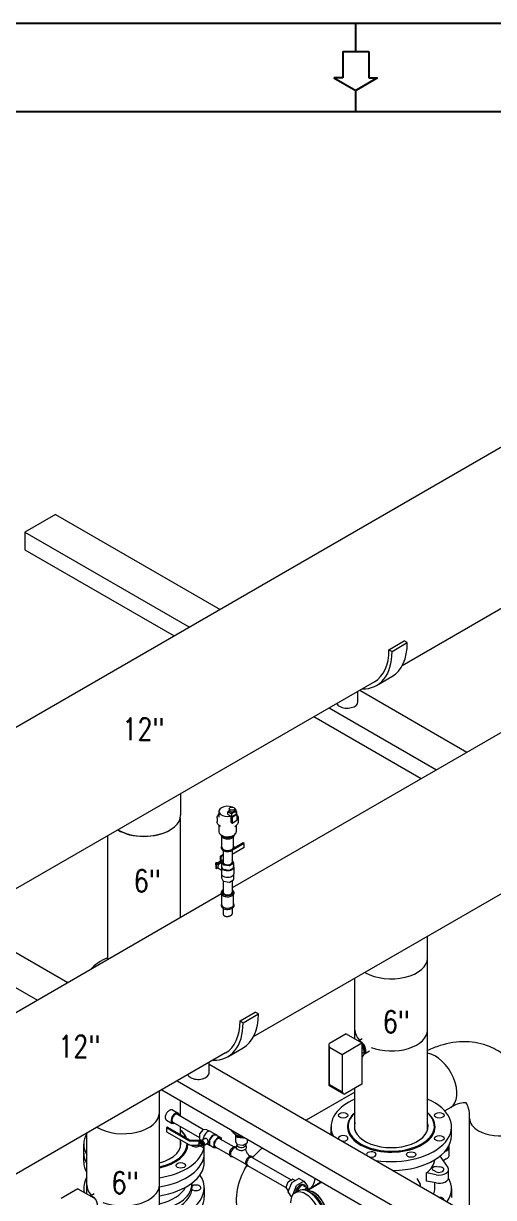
# Model space of a CAD drawing. Header units: millimetres. Extents: x -312439 to 477422, y -331570 to 212570.
# Drawn here: x 357064 to 359732, y 107253 to 113913 of the extents above; entities that cross this region are included whole.
import ezdxf

# ---------------------------------------------------------------- set-up
doc = ezdxf.new("R2010")
doc.units = ezdxf.units.MM
doc.layers.add('ARCONDTEXTO', color=4, linetype='Continuous')
doc.layers.add('FORMATO A1', color=1, linetype='Continuous')
doc.styles.add('ROMANS', font='romans.shx', dxfattribs={"height": 187.5})

# ---------------------------------------------------------------- blocks, each defined once
blk = doc.blocks.new('A$C2D342850')
at = {"layer": 'FORMATO A1', "color": 1, "linetype": 'Continuous'}
for p, q in [((84100, 0), (0, 0)), ((42116, -316.2), (42116, 0)), ((41967.7, -316.2), (42264.2, -316.2)), ((41967.9, -316.2), (41967.9, -616.2)), ((42264.2, -316.2), (42264.2, -616.2)), ((41867.9, -616.2), (42116.1, -759.4)), ((41967.9, -616.2), (41867.9, -616.2)), ((42364.2, -616.2), (42116.1, -759.4)), ((42264.2, -616.2), (42364.2, -616.2)), ((42116, -1000), (42116, -759.5))]:
    blk.add_line(p, q, dxfattribs=at)
at = {"layer": 'FORMATO A1', "color": 2, "linetype": 'Continuous'}
blk.add_line((2500, -1000), (83100, -1000), dxfattribs=at)

msp = doc.modelspace()

# ---------------------------------------------------------------- linework, layer by layer
at = {"color": 5, "linetype": 'Continuous', "lineweight": 0, "extrusion": (-1.11022e-16, 0.816497, 0.57735)}
for p, q in [((360650.292, 112015.015), (354182.485, 108280.825)), ((360080.184, 110770.018), (359213.502, 110269.639)), ((359056.139, 110178.786), (356966.999, 108972.62)), ((360301.339, 110195.247), (358248.773, 109010.197)), ((357955.827, 109543.52), (357955.827, 109421.165)), ((357954.355, 108840.215), (357954.355, 109406.967)), ((360457.614, 109369.627), (358368.473, 108163.461)), ((357542.106, 108602.203), (357542.106, 109304.658)), ((358189.25, 109241.004), (358189.25, 109299.46)), ((358256.121, 109241.004), (358256.121, 109299.46)), ((358196.599, 109221.531), (358196.599, 109155.297)), ((358248.773, 109221.531), (358248.773, 109155.297)), ((358196.599, 109049.206), (358196.599, 108984.946)), ((358248.773, 109051.359), (358248.773, 108984.946)), ((358187.293, 108974.702), (354224.287, 106686.659)), ((358189.25, 108984.734), (358189.25, 108984.946)), ((358189.25, 108913.157), (358189.25, 108971.614)), ((358256.121, 108984.734), (358256.121, 108984.946)), ((358256.121, 108913.157), (358256.121, 108971.614)), ((358196.599, 108893.684), (358196.599, 108862.318)), ((358248.773, 108893.684), (358248.773, 108862.318)), ((359357.316, 107635.464), (359357.316, 108734.37)), ((358945.067, 108152.447), (358945.067, 108496.358)), ((358964.34, 108141.32), (358986.832, 108154.306)), ((358211.11, 108072.608), (356111.934, 106860.648)), ((358997.164, 108077.011), (358985.186, 108070.096)), ((358997.735, 108075.087), (358997.614, 108072.709)), ((358999.208, 108068.396), (359027.172, 108084.541)), ((357835.408, 106756.79), (357835.408, 107855.696)), ((358945.067, 107849.637), (358669.309, 107690.428)), ((358945.067, 107635.464), (358945.067, 107872.122)), ((357954.355, 107715.443), (357954.355, 107803.207)), ((357909.758, 107749.727), (357942.073, 107731.07)), ((357938.377, 107724.668), (358086.598, 107639.092)), ((359488.497, 107763.73), (359454.75, 107744.246)), ((359596.02, 107155.391), (359596.02, 107701.651)), ((357876.278, 107691.738), (357908.593, 107673.081)), ((357912.29, 107679.484), (358062.376, 107592.832)), ((357423.159, 107273.773), (357423.159, 107617.684)), ((357954.355, 107537.064), (357954.355, 107580.52)), ((358178.476, 107586.046), (358259.737, 107539.13)), ((358152.389, 107540.862), (358233.65, 107493.946)), ((358335.987, 107434.862), (358555.999, 107307.838)), ((358362.074, 107480.046), (358583.951, 107351.946)), ((357442.432, 107262.646), (357464.924, 107275.632))]:
    msp.add_line(p, q, dxfattribs=at)
at = {"color": 7, "linetype": 'Continuous', "lineweight": 0, "extrusion": (-1.11022e-16, 0.816497, 0.57735)}
for p, q in [((357245.245, 111127.842), (357072.04, 111027.842)), ((357245.245, 111127.842), (358179.454, 110588.476)), ((357072.04, 111027.842), (357072.04, 110927.842)), ((357072.04, 111027.842), (358006.249, 110488.476)), ((357072.04, 110927.842), (357919.646, 110438.476)), ((359138.272, 110360.328), (359224.875, 110410.328)), ((359155.593, 110350.328), (359242.195, 110400.328)), ((359242.195, 110400.328), (359224.875, 110410.328)), ((359138.272, 110360.328), (359155.593, 110350.328)), ((359068.387, 110157.573), (359154.989, 110207.573)), ((358962.392, 110064.228), (358962.392, 110124.661)), ((358972.599, 110130.554), (359580.943, 109779.326)), ((358799.394, 110030.554), (359407.738, 109679.326)), ((358712.791, 109980.554), (359321.135, 109629.326)), ((356715.889, 108818.236), (357316.087, 108471.711)), ((356534.538, 108722.939), (357142.882, 108371.711)), ((358293.243, 108254.15), (358379.846, 108304.15)), ((358397.166, 108294.15), (358379.846, 108304.15)), ((358293.243, 108254.15), (358310.564, 108244.15)), ((358310.564, 108244.15), (358397.166, 108294.15)), ((358223.358, 108051.395), (358309.96, 108101.395)), ((358117.363, 107958.05), (358117.363, 108018.483)), ((358117.363, 108009.095), (359874.235, 106994.764)), ((357936.027, 107913.789), (359701.03, 106894.764)), ((357849.425, 107863.789), (359614.428, 106844.764))]:
    msp.add_line(p, q, dxfattribs=at)
at = {"color": 2, "linetype": 'Continuous', "lineweight": 0, "extrusion": (-1.11022e-16, 0.816497, 0.57735)}
for p, q in [((358173.016, 109443.317), (358173.016, 109411.04)), ((358232.885, 109446.29), (358223.102, 109440.641)), ((358223.102, 109426.96), (358223.102, 109440.641)), ((358223.102, 109440.641), (358243.941, 109428.61)), ((358232.219, 109458.902), (358232.219, 109448.839)), ((358270.975, 109444.217), (358243.941, 109428.61)), ((358262.132, 109458.902), (358262.132, 109448.839)), ((358262.132, 109449.323), (358270.975, 109444.217)), ((358270.975, 109444.217), (358270.975, 109427.206)), ((358272.356, 109443.317), (358272.356, 109426.409)), ((358162.459, 109406.637), (358162.459, 109385.098)), ((358223.102, 109426.96), (358240.958, 109416.65)), ((358240.958, 109416.65), (358240.958, 109384.374)), ((358243.941, 109428.61), (358243.941, 109411.598)), ((358270.975, 109427.206), (358243.941, 109411.598)), ((358243.941, 109411.598), (358248.048, 109409.227)), ((358244.174, 109379.085), (358248.048, 109376.849)), ((358275.082, 109424.835), (358248.048, 109409.227)), ((358248.048, 109409.227), (358248.048, 109376.849)), ((358248.048, 109376.849), (358275.082, 109392.456)), ((358270.975, 109427.206), (358275.082, 109424.835)), ((358275.082, 109424.835), (358275.082, 109392.456)), ((358282.912, 109406.637), (358282.912, 109385.098)), ((358173.404, 109364.01), (358173.404, 109327.632)), ((358181.522, 109357.26), (358173.933, 109363.564)), ((358263.849, 109357.26), (358271.439, 109363.564)), ((358271.968, 109364.01), (358271.968, 109327.632)), ((358895.119, 108181.285), (358800.152, 108126.455)), ((358895.119, 108181.285), (358985.186, 108129.285)), ((358796.442, 108118.256), (358796.442, 107890.314)), ((358872.307, 108064.114), (358985.186, 108129.285)), ((358985.186, 108129.285), (358985.186, 107895.285)), ((358796.442, 107890.314), (358800.152, 107892.455)), ((358796.442, 107890.314), (358881.263, 107841.343)), ((358985.186, 107895.285), (358890.219, 107840.455)), ((357373.211, 107302.611), (357278.244, 107247.781)), ((357373.211, 107302.611), (357463.278, 107250.611))]:
    msp.add_line(p, q, dxfattribs=at)
at = {"color": 4, "linetype": 'Continuous', "lineweight": 0, "extrusion": (-1.11022e-16, 0.816497, 0.57735)}
for p, q in [((358315.87, 109237.397), (358248.773, 109198.658)), ((358315.87, 109260.997), (358253.332, 109224.891)), ((358310.761, 109263.947), (358259.315, 109234.245)), ((358315.87, 109260.997), (358310.761, 109263.947)), ((358315.87, 109237.397), (358315.87, 109260.997)), ((358179.652, 109184.158), (358179.652, 109157.937)), ((358196.599, 109198.036), (358184.665, 109191.146)), ((358186.878, 109147.289), (358186.878, 109184.158)), ((358196.599, 109165.236), (358189.258, 109160.997)), ((358196.599, 109192.136), (358189.775, 109188.196)), ((358196.599, 109168.536), (358189.775, 109164.596)), ((358256.572, 109150.584), (358248.773, 109167.389)), ((358154.462, 109139.764), (358155.074, 109139.411)), ((358179.652, 109157.937), (358155.074, 109143.747)), ((358160.183, 109140.797), (358155.074, 109143.747)), ((358155.074, 109143.747), (358155.074, 109120.147)), ((358155.074, 109120.147), (358160.183, 109117.197)), ((358186.878, 109156.209), (358160.183, 109140.797)), ((358160.183, 109117.197), (358160.183, 109140.797)), ((358168.451, 109121.97), (358160.183, 109117.197)), ((358163.836, 109150.968), (358160.591, 109146.932)), ((358161.323, 109151.647), (358163.412, 109150.441)), ((358167.894, 109151.148), (358164.649, 109151.438)), ((358170.296, 109120.226), (358187.604, 109110.233)), ((358186.16, 109147.703), (358188.739, 109146.214)), ((358187.604, 109127.297), (358187.604, 109089.297)), ((358188.739, 109160.275), (358188.739, 109132.275)), ((358188.8, 109160.011), (358197.421, 109141.433)), ((358197.421, 109113.433), (358188.8, 109132.011)), ((358198.673, 109140.711), (358230.85, 109135.733)), ((358230.85, 109107.733), (358198.673, 109112.711)), ((358232.559, 109135.997), (358256.114, 109149.597)), ((358256.114, 109121.597), (358232.559, 109107.997)), ((358256.632, 109150.319), (358256.632, 109122.319)), ((358257.767, 109127.297), (358257.767, 109089.297)), ((358188.739, 109084.187), (358188.739, 109066.275)), ((358188.8, 109066.011), (358197.421, 109047.433)), ((358198.673, 109046.711), (358230.85, 109041.733)), ((358232.559, 109041.997), (358256.114, 109055.597)), ((358256.632, 109084.187), (358256.632, 109056.319)), ((357880.684, 107652.554), (357875.574, 107649.604)), ((357875.574, 107649.604), (357875.574, 107626.004)), ((357875.574, 107649.604), (358001.669, 107576.803)), ((357880.684, 107652.554), (358006.779, 107579.753)), ((357954.355, 107610.02), (357954.355, 107655.197)), ((358083.401, 107638.544), (358063.001, 107613.166)), ((358105.051, 107637.444), (358084.652, 107639.266)), ((358105.31, 107637.364), (358120.822, 107628.408)), ((358809.488, 107609.496), (358809.488, 107653.666)), ((359492.895, 107602.866), (359492.895, 107653.666)), ((357875.574, 107626.004), (358001.669, 107553.203)), ((358013.772, 107578.081), (358062.182, 107578.081)), ((358013.772, 107573.909), (358059.189, 107573.909)), ((358059.189, 107573.909), (358083.767, 107559.718)), ((358059.189, 107573.909), (358059.189, 107559.457)), ((358062.182, 107578.081), (358088.877, 107562.668)), ((358062.376, 107611.554), (358062.376, 107584.355)), ((358062.742, 107583.545), (358074.919, 107576.514)), ((358093.293, 107587.123), (358072.34, 107575.025)), ((358119.533, 107578.554), (358119.533, 107551.355)), ((358140.558, 107605.544), (358120.159, 107580.166)), ((358125.816, 107626.836), (358158.725, 107607.836)), ((358162.209, 107604.444), (358141.81, 107606.266)), ((358164.807, 107591.544), (358144.408, 107566.166)), ((358162.468, 107604.364), (358186.717, 107590.364)), ((358186.458, 107590.444), (358166.058, 107592.266)), ((358187.083, 107581.077), (358187.083, 107589.554)), ((358266.586, 107611.156), (358266.586, 107573.302)), ((358266.646, 107573.038), (358275.268, 107554.46)), ((358269.264, 107609.397), (358275.268, 107596.46)), ((358276.519, 107595.738), (358308.697, 107590.76)), ((358280.511, 107600.669), (358280.511, 107603.625)), ((358310.406, 107591.025), (358316.136, 107594.333)), ((358334.479, 107583.742), (358334.479, 107563.347)), ((357406.527, 107453.666), (357406.527, 107555.266)), ((358013.772, 107550.309), (358055.365, 107550.309)), ((358062.856, 107559.154), (358056.506, 107555.488)), ((358058.35, 107558.264), (358061.966, 107563.407)), ((358058.595, 107556.694), (358058.35, 107557.324)), ((358062.095, 107563.527), (358065.444, 107565.461)), ((358062.67, 107563.47), (358069.902, 107559.295)), ((358069.717, 107547.27), (358063.367, 107543.604)), ((358066.019, 107565.404), (358073.251, 107561.229)), ((358069.902, 107542.953), (358066.071, 107545.165)), ((358070.477, 107542.896), (358073.826, 107544.83)), ((358070.606, 107558.419), (358074.222, 107549.1)), ((358074.222, 107548.16), (358070.606, 107543.016)), ((358071.252, 107543.344), (358083.767, 107536.118)), ((358073.955, 107560.352), (358077.571, 107551.033)), ((358077.571, 107550.094), (358073.955, 107544.95)), ((358088.877, 107562.668), (358083.767, 107559.718)), ((358083.767, 107559.718), (358083.767, 107536.118)), ((358083.767, 107536.118), (358088.877, 107539.068)), ((358088.877, 107539.068), (358088.877, 107562.668)), ((358109.157, 107559.645), (358088.877, 107547.936)), ((358089.934, 107453.666), (358089.934, 107548.547)), ((358105.512, 107557.541), (358123.643, 107547.073)), ((358119.9, 107550.545), (358144.149, 107536.545)), ((358143.782, 107564.554), (358143.782, 107537.355)), ((358144.408, 107536.465), (358162.861, 107534.817)), ((358272.738, 107531.624), (358270.275, 107533.046)), ((358274.446, 107556.233), (358274.446, 107551.837)), ((358274.446, 107528.054), (358274.446, 107529.286)), ((358276.519, 107553.738), (358308.697, 107548.76)), ((358278.12, 107544.129), (358278.12, 107541.454)), ((358310.406, 107549.025), (358333.961, 107562.624)), ((358322.945, 107544.129), (358322.945, 107541.454)), ((358326.62, 107558.386), (358326.62, 107551.837)), ((358326.62, 107528.054), (358326.62, 107529.286)), ((359463.53, 107517.269), (359454.587, 107512.105)), ((359480.42, 107494.81), (359480.42, 107540.81)), ((358325.449, 107440.946), (358244.188, 107487.862)), ((359431.764, 107480.462), (359472.493, 107423.384)), ((359463.53, 107471.269), (359445.678, 107460.962)), ((359405.777, 107381.194), (359350.983, 107391.626)), ((359350.983, 107345.626), (359350.983, 107391.626)), ((359406.18, 107398.659), (359392.221, 107404.947)), ((359408.483, 107427.614), (359426.055, 107426.362)), ((359476.974, 107364.923), (359476.974, 107410.923)), ((357406.527, 107307.666), (357406.527, 107283.376)), ((358020.124, 107329.293), (358020.124, 107307.666)), ((358089.934, 107307.666), (358089.934, 107256.866)), ((358554.875, 107310.881), (358566.653, 107341.236)), ((358566.653, 107292.681), (358554.875, 107309.437)), ((358566.681, 107285.883), (358586.273, 107336.378)), ((358567.736, 107342.584), (358591.292, 107356.184)), ((358587.635, 107338.073), (358626.819, 107360.696)), ((358592.176, 107356.272), (358605.666, 107348.483)), ((358594.875, 107271.125), (358613.986, 107320.378)), ((358615.348, 107322.073), (358654.531, 107344.696)), ((358627.931, 107360.806), (358655.644, 107344.806)), ((358652.89, 107295.748), (358674.43, 107308.184)), ((358653.89, 107320.641), (358675.315, 107308.272)), ((358660.24, 107321.684), (358653.952, 107325.314)), ((358655.894, 107344.574), (358675.486, 107316.702)), ((358675.486, 107314.885), (358673.358, 107309.402)), ((358758.198, 107339.108), (358673.485, 107290.199)), ((358675.514, 107308.087), (358683.872, 107296.196)), ((358755.614, 107340.6), (358684.918, 107299.784)), ((359297.101, 107360.517), (359315.168, 107328.881)), ((359317.895, 107315.967), (359317.895, 107319.079)), ((359405.777, 107335.194), (359350.983, 107345.626)), ((359398.59, 107302.866), (359398.59, 107336.563)), ((359492.895, 107302.866), (359492.895, 107252.066)), ((358585.746, 107256.944), (358566.681, 107284.067)), ((358566.852, 107292.497), (358568.809, 107291.367)), ((358625.187, 107290.595), (358604.808, 107279.032)), ((358675.696, 107298.976), (358682.192, 107295.226))]:
    msp.add_line(p, q, dxfattribs=at)
at = {"color": 2, "linetype": 'Continuous', "lineweight": 0}
for p, q in [((358800.152, 107892.455), (358800.152, 108105.772)), ((358800.152, 108105.772), (358872.307, 108064.114)), ((358872.307, 108064.114), (358872.307, 107850.797)), ((358872.307, 107850.797), (358800.152, 107892.455))]:
    msp.add_line(p, q, dxfattribs=at)
at = {"color": 3, "linetype": 'Continuous', "lineweight": 0, "extrusion": (-1.11022e-16, 0.816497, 0.57735)}
msp.add_line((358351.536, 107486.13), (358350.469, 107486.746), dxfattribs=at)
at = {"color": 7, "linetype": 'Continuous', "lineweight": 0}
for centre, major_axis, start_param, end_param in [((358944.456, 110572.228), (210.534, -364.655), 0, 0.78539816), ((358857.853, 110522.228), (210.534, -364.655), 5.94041338, 7.06858347), ((358857.853, 110522.228), (198.286, -343.442), 0, 0.78539816), ((358901.155, 110064.228), (-61.237, 0), 0.26000524, 0.78539816), ((358901.155, 110064.228), (-61.237, 0), 0.78539816, 3.14159265), ((358012.824, 108416.05), (210.534, -364.655), 5.94041338, 7.06858347), ((358012.824, 108416.05), (198.286, -343.442), 0, 0.78539816), ((358099.427, 108466.05), (210.534, -364.655), 0, 0.78539816), ((358056.125, 107958.05), (-61.237, 0), 0.26000524, 0.78539816), ((358056.125, 107958.05), (-61.237, 0), 0.78539816, 3.14159265)]:
    msp.add_ellipse(centre, major_axis=major_axis, ratio=0.57735027, start_param=start_param, end_param=end_param, dxfattribs=at)
at = {"color": 2, "linetype": 'Continuous', "lineweight": 0}
for centre, major_axis, start_param, end_param in [((358222.686, 109443.317), (49.67, 0), 0.99850396, 5.08910778), ((358247.175, 109448.839), (14.957, 0), 3.14159265, 5.49778714), ((358247.479, 109442.684), (7.931, 0), 3.45187337, 5.49778714), ((358247.479, 109442.684), (7.931, 0), 5.49778714, 6.02983643), ((358247.175, 109448.839), (14.957, 0), 5.49778714, 6.28318531), ((358222.686, 109443.317), (49.67, 0), 6.04686333, 6.95269623), ((358222.686, 109327.632), (49.282, 0), 3.14159265, 5.49778714), ((358222.686, 109312.58), (-33.436, 0), 0.37044703, 2.77114563), ((358222.686, 109312.792), (-33.436, 0), 0.3878939, 2.75369876), ((358222.686, 109327.632), (49.282, 0), 5.49778714, 6.28318531), ((358809.108, 108110.943), (-8.956, 15.512), 0, 1.57079633), ((358881.263, 107855.968), (8.956, -15.512), 4.71238898, 6.28318531)]:
    msp.add_ellipse(centre, major_axis=major_axis, ratio=0.57735027, start_param=start_param, end_param=end_param, dxfattribs=at)
msp.add_ellipse((358247.175, 109458.902), major_axis=(14.957, 0), ratio=0.57735027, dxfattribs=at)
at = {"color": 5, "linetype": 'Continuous', "lineweight": 0}
for centre, major_axis, start_param, end_param in [((357749.703, 109421.165), (-206.125, 0), 0.78539816, 3.14159265), ((357748.23, 109420.315), (206.125, 0), 3.90709097, 5.50283767), ((357749.703, 109421.165), (-206.125, 0), 0.76549832, 0.78539816), ((358222.686, 109241.004), (-33.436, 0), 0, 3.14159265), ((358222.686, 109155.297), (26.087, 0), 3.14159265, 5.49778714), ((358222.686, 109155.297), (26.087, 0), 5.49778714, 6.28318531), ((358222.686, 108984.946), (-33.436, 0), 5.60740608, 10.10055718), ((358222.686, 108984.734), (-33.436, 0), 0, 3.14159265), ((358222.686, 108984.946), (-26.087, 0), 0, 3.14159265), ((358222.686, 108913.157), (-33.436, 0), 0, 3.14159265), ((357748.23, 108455.266), (-341.704, 0), 5.35992847, 5.80493737), ((359151.192, 108612.015), (-206.125, 0), 0.78539816, 3.14159265), ((359151.192, 108202.866), (206.125, 0), 3.14159265, 3.64809028), ((359151.192, 108202.866), (-206.125, 0), 0, 0.50649763), ((359151.192, 108202.866), (206.125, 0), 4.12488244, 6.28318531), ((359151.192, 108202.866), (-206.125, 0), 0.98328978, 3.14159265), ((358979.061, 108103.292), (20.147, -34.896), 6.15484872, 9.09602558), ((358979.061, 108103.292), (16.473, -28.532), 0.14786883, 2.09015473), ((358965.787, 108095.628), (22.627, -39.191), 1.43989663, 1.70488916), ((358965.787, 108095.628), (22.627, -39.191), 0.72864817, 1.43989663), ((359401.968, 107913.601), (-86.528, 149.871), 3.14159265, 5.87130953), ((357629.284, 107733.341), (-206.125, 0), 0.78539816, 3.14159265), ((357925.333, 107702.076), (16.74, 28.994), 5.60575396, 10.10220931), ((357925.333, 107702.076), (-13.044, -22.592), 3.14159265, 5.49778714), ((359769.077, 107701.651), (-173.056, 0), 0, 0.78539816), ((359769.077, 107701.651), (-173.056, 0), 0.78539816, 3.14159265), ((357629.284, 107733.341), (-206.125, 0), 0.76549832, 0.78539816), ((357925.333, 107702.076), (-13.044, -22.592), 5.49778714, 6.28318531), ((359151.192, 107656.866), (-209.431, 0), 6.10524599, 9.60271728), ((357748.23, 107558.466), (-209.431, 0), 2.00012298, 3.31953197), ((358165.433, 107563.454), (-13.044, -22.592), 3.14159265, 5.49778714), ((358165.433, 107563.454), (-13.044, -22.592), 5.49778714, 6.28318531), ((358349.03, 107457.454), (-13.044, -22.592), 3.14159265, 5.49778714), ((358349.03, 107457.454), (-13.044, -22.592), 5.49778714, 6.28318531), ((357629.284, 107324.192), (206.125, 0), 3.14159265, 3.64809028), ((357629.284, 107324.192), (-206.125, 0), 0, 0.50649763), ((357629.284, 107324.192), (206.125, 0), 4.12488244, 6.28318531), ((357629.284, 107324.192), (-206.125, 0), 0.98328978, 3.14159265), ((357457.153, 107224.618), (20.147, -34.896), 6.15484872, 9.09602558)]:
    msp.add_ellipse(centre, major_axis=major_axis, ratio=0.57735027, start_param=start_param, end_param=end_param, dxfattribs=at)
at = {"color": 4, "linetype": 'Continuous', "lineweight": 0}
for centre, major_axis, ratio, start_param, end_param in [((358196.768, 109184.158), (-17.116, 0), 0.57735027, 5.49778714, 6.28318531), ((358196.768, 109184.158), (-9.89, 0), 0.57735027, 5.49778714, 6.28318531), ((358196.768, 109160.558), (-9.89, 0), 0.57735027, 5.49778714, 6.28318531), ((358157.892, 109145.706), (-3.43, -5.942), 0.57735027, 3.14159265, 6.28318531), ((358164.242, 109150.39), (0.575, 0.996), 0.57735027, 0.26179939, 1.30899694), ((358178.228, 109133.965), (7.932, 13.739), 0.57735027, 0.78539816, 3.14159265), ((358178.228, 109133.965), (7.932, 13.739), 0.57735027, 0, 0.78539816), ((358222.686, 109127.297), (-35.082, 0), 0.57735027, 6.02811046, 7.06858347), ((358190.509, 109160.275), (-1.769, 0), 0.57735027, 5.49778714, 6.54498469), ((358190.509, 109132.275), (-1.769, 0), 0.57735027, 0, 0.26179939), ((358199.131, 109141.697), (1.769, 0), 0.57735027, 3.40339204, 4.45058959), ((358199.131, 109113.697), (-1.769, 0), 0.57735027, 0.26179939, 0.78539816), ((358222.686, 109127.297), (-35.082, 0), 0.57735027, 0.78539816, 1.83259571), ((358199.131, 109113.697), (-1.769, 0), 0.57735027, 0.78539816, 1.30899694), ((358231.308, 109136.72), (1.769, 0), 0.57735027, 4.45058959, 5.49778714), ((358231.308, 109108.72), (-1.769, 0), 0.57735027, 1.30899694, 1.83259571), ((358222.686, 109127.297), (-35.082, 0), 0.57735027, 1.83259571, 2.87979327), ((358231.308, 109108.72), (-1.769, 0), 0.57735027, 1.83259571, 2.35619449), ((358254.863, 109150.319), (1.769, 0), 0.57735027, 5.49778714, 6.54498469), ((358254.863, 109122.319), (1.769, 0), 0.57735027, 5.49778714, 6.02138592), ((358222.686, 109127.297), (-35.082, 0), 0.57735027, 2.87979327, 3.3966675), ((358254.863, 109122.319), (1.769, 0), 0.57735027, 6.02138592, 6.28318531), ((358222.686, 109089.297), (-35.082, 0), 0.57735027, 0, 0.78539816), ((358190.509, 109066.275), (-1.769, 0), 0.57735027, 0, 0.26179939), ((358199.131, 109047.697), (1.769, 0), 0.57735027, 3.40339204, 4.45058959), ((358222.686, 109089.297), (-35.082, 0), 0.57735027, 0.78539816, 1.83259571), ((358231.308, 109042.72), (1.769, 0), 0.57735027, 4.45058959, 5.49778714), ((358222.686, 109089.297), (-35.082, 0), 0.57735027, 1.83259571, 2.87979327), ((358254.863, 109056.319), (1.769, 0), 0.57735027, 5.49778714, 6.28318531), ((358222.686, 109089.297), (-35.082, 0), 0.57735027, 2.87979327, 3.14159265), ((359151.192, 107653.666), (-341.704, 0), 0.57735027, 5.35992847, 5.89048623), ((359151.192, 107653.666), (-341.704, 0), 0.57735027, 1.31019825, 4.06484949), ((359151.192, 107653.666), (-341.704, 0), 0.57735027, 5.89048623, 6.54378338), ((359151.192, 107653.666), (-248.623, 0), 0.57735027, 5.89048623, 10.01814257), ((359151.192, 107656.866), (-244.704, 0), 0.57735027, 5.89048623, 9.99395953), ((359151.192, 107653.666), (-248.623, 0), 0.57735027, 5.68982069, 5.89048623), ((359151.192, 107656.866), (-244.704, 0), 0.57735027, 5.71400373, 5.89048623), ((357748.23, 107555.266), (248.623, 0), 0.57735027, 0.24200441, 0.59336461), ((357748.23, 107558.466), (-244.704, 0), 0.57735027, 3.37915157, 3.71077423), ((358084.026, 107637.654), (0.885, 1.532), 0.57735027, 0.26179939, 1.30899694), ((358104.426, 107635.832), (0.885, 1.532), 0.57735027, 0, 0.26179939), ((358271.781, 107672.879), (39.804, -68.943), 0.57735027, 4.87873485, 5.49778714), ((357748.23, 107555.266), (341.704, 0), 0.57735027, 2.82830448, 3.45488082), ((358013.772, 107583.791), (17.116, 0), 0.57735027, 3.92699082, 4.71238898), ((358013.772, 107583.791), (9.89, 0), 0.57735027, 3.92699082, 4.71238898), ((358063.627, 107612.276), (-0.885, -1.532), 0.57735027, 4.45058959, 5.49778714), ((358063.627, 107585.077), (-0.885, -1.532), 0.57735027, 5.49778714, 6.28318531), ((358080.272, 107561.287), (7.932, -13.739), 0.57735027, 0.78539816, 3.41465996), ((358108.275, 107596.454), (-17.541, -30.382), 0.57735027, 3.92699082, 5.52158694), ((358108.275, 107596.454), (-17.541, -30.382), 0.57735027, 3.14159265, 3.92699082), ((358141.184, 107577.454), (-17.541, -30.382), 0.57735027, 3.92699082, 6.53826015), ((358120.784, 107579.276), (-0.885, -1.532), 0.57735027, 4.45058959, 5.49778714), ((358141.184, 107604.654), (0.885, 1.532), 0.57735027, 0.26179939, 1.30899694), ((358141.184, 107577.454), (-17.541, -30.382), 0.57735027, 2.88651781, 3.92699082), ((358145.033, 107565.276), (-0.885, -1.532), 0.57735027, 4.45058959, 5.49778714), ((358165.433, 107590.654), (0.885, 1.532), 0.57735027, 0.26179939, 1.30899694), ((358185.832, 107588.832), (0.885, 1.532), 0.57735027, 5.49778714, 6.54498469), ((358271.781, 107672.879), (39.804, -68.943), 0.57735027, 5.49778714, 6.11683944), ((358276.977, 107596.725), (-1.769, 0), 0.57735027, 0.26179939, 1.30899694), ((358300.533, 107610.324), (-26.087, 0), 0.57735027, 0.30524156, 2.02216886), ((358300.533, 107593.837), (26.087, 0), 0.57735027, 2.44570065, 2.56239177), ((358309.154, 107591.747), (1.769, 0), 0.57735027, 4.45058959, 5.49778714), ((358878.496, 107588.452), (-27.189, 0), 0.57735027, 5.89048623, 6.50767673), ((358878.496, 107588.452), (-27.189, 0), 0.57735027, 1.3463049, 5.89048623), ((359151.192, 107602.866), (-341.704, 0), 0.57735027, 1.60385966, 3.14159265), ((357748.23, 107504.466), (341.704, 0), 0.57735027, 3.14159265, 3.45488082), ((357748.23, 107504.466), (-341.704, 0), 0.57735027, 0, 0.31328817), ((357748.23, 107558.466), (-244.704, 0), 0.57735027, 1.93505575, 3.1400347), ((357748.23, 107555.266), (248.623, 0), 0.57735027, 5.07064502, 6.28819275), ((357748.23, 107555.266), (341.704, 0), 0.57735027, 4.97036728, 6.20067882), ((357748.23, 107504.466), (341.704, 0), 0.57735027, 4.97036728, 6.28318531), ((357748.23, 107504.466), (-341.704, 0), 0.57735027, 1.82877462, 3.14159265), ((358013.772, 107560.191), (17.116, 0), 0.57735027, 3.92699082, 4.71238898), ((358043.394, 107555.266), (27.189, 0), 0.57735027, 3.46291311, 5.42670112), ((358059.055, 107557.387), (-0.575, 0.996), 0.57735027, 0.26179939, 1.30899694), ((358062.67, 107562.531), (-0.575, 0.996), 0.57735027, 5.49778714, 6.54498469), ((358066.019, 107564.464), (-0.575, 0.996), 0.57735027, 5.49778714, 6.28318531), ((358069.902, 107558.356), (-0.575, 0.996), 0.57735027, 4.45058959, 5.49778714), ((358069.902, 107543.893), (0.575, -0.996), 0.57735027, 5.49778714, 6.54498469), ((358073.251, 107560.289), (0.575, -0.996), 0.57735027, 1.30899694, 2.35619449), ((358073.251, 107545.826), (0.575, -0.996), 0.57735027, 0, 0.26179939), ((358073.518, 107549.037), (-0.575, 0.996), 0.57735027, 3.40339204, 4.45058959), ((358076.866, 107550.97), (0.575, -0.996), 0.57735027, 0.26179939, 1.30899694), ((358080.272, 107561.287), (7.932, -13.739), 0.57735027, 0.08888934, 0.78539816), ((357748.23, 107555.266), (341.704, 0), 0.57735027, 6.20449132, 6.24851723), ((358120.784, 107552.077), (-0.885, -1.532), 0.57735027, 5.49778714, 6.28318531), ((358145.033, 107538.077), (-0.885, -1.532), 0.57735027, 5.49778714, 6.54498469), ((358257.231, 107510.454), (-13.044, -22.592), 0.57735027, 3.14159265, 6.28318531), ((358300.533, 107551.837), (26.087, 0), 0.57735027, 3.14159265, 5.49778714), ((358276.977, 107554.725), (-1.769, 0), 0.57735027, 0.26179939, 1.30899694), ((358309.154, 107549.747), (1.769, 0), 0.57735027, 4.45058959, 5.49778714), ((358300.533, 107551.837), (26.087, 0), 0.57735027, 5.49778714, 6.28318531), ((358332.71, 107563.347), (1.769, 0), 0.57735027, 5.49778714, 6.28318531), ((359038.237, 107496.226), (-27.189, 0), 0.57735027, 5.89048623, 6.50767673), ((359038.237, 107496.226), (-27.189, 0), 0.57735027, 1.3463049, 5.89048623), ((359422.756, 107540.81), (57.664, 0), 0.57735027, 5.49778714, 6.48837061), ((357748.23, 107453.666), (-341.704, 0), 0.57735027, 0, 0.31328817), ((357748.23, 107453.666), (-341.704, 0), 0.57735027, 1.82877462, 3.14159265), ((359151.192, 107475.866), (247.398, 0), 0.57735027, 5.65240676, 6.21727529), ((359465.736, 107488.542), (-36.742, 0), 0.57735027, 0.02542419, 0.39078769), ((359422.756, 107494.81), (57.664, 0), 0.57735027, 5.49778714, 6.28318531), ((357748.23, 107307.666), (-341.704, 0), 0.57735027, 5.96989714, 6.4154275), ((357748.23, 107307.666), (-341.704, 0), 0.57735027, 1.82877462, 3.52063096), ((359405.783, 107414.982), (-22.045, 0), 0.57735027, 4.5896219, 7.19134897), ((359422.756, 107410.923), (54.218, 0), 0.57735027, 4.39388168, 6.69260189), ((359422.756, 107410.923), (26.944, 0), 0.57735027, 4.04975631, 7.73121456), ((357748.23, 107329.293), (271.893, 0), 0.57735027, 5.03878527, 6.31367236), ((357748.23, 107349.612), (244.949, 0), 0.57735027, 5.07626716, 6.00461273), ((357748.23, 107307.666), (271.893, 0), 0.57735027, 5.49778714, 6.28318531), ((358043.394, 107307.666), (-27.189, 0), 0.57735027, 0.51927963, 2.35619449), ((358043.394, 107307.666), (-27.189, 0), 0.57735027, 2.35619449, 5.7395923), ((358555.959, 107310.785), (-0.885, -1.532), 0.57735027, 4.97418837, 6.02138592), ((358567.736, 107341.14), (0.885, 1.532), 0.57735027, 0.78539816, 1.83259571), ((358587.635, 107336.256), (1.112, 1.927), 0.57735027, 0.78539816, 1.83259571), ((358591.292, 107354.739), (0.885, 1.532), 0.57735027, 0, 0.78539816), ((358634.94, 107292.384), (19.012, 32.93), 0.57735027, 0, 2.22666968), ((358615.348, 107320.256), (1.112, 1.927), 0.57735027, 0.78539816, 1.83259571), ((358641.228, 107288.754), (19.012, 32.93), 0.57735027, 5.81581187, 8.27057198), ((358685.626, 107184.072), (60.438, -106.523), 0.57229596, 0.84465523, 3.14159265), ((358626.819, 107358.879), (1.112, 1.927), 0.57735027, 0, 0.78539816), ((358654.531, 107342.879), (1.112, 1.927), 0.57735027, 6.02138592, 7.06858347), ((358662.653, 107276.384), (-13.044, -22.592), 0.57735027, 3.14159265, 4.1463236), ((358674.43, 107306.739), (0.885, 1.532), 0.57735027, 6.02138592, 7.06858347), ((358674.123, 107315.007), (1.112, 1.927), 0.57735027, 4.97418837, 6.02138592), ((358598.39, 107449.655), (-86.528, 149.871), 0.57735027, 3.14159265, 3.7972442), ((359263.677, 107319.079), (-54.218, 0), 0.57735027, 3.04654263, 3.46009996), ((359151.192, 107302.866), (247.398, 0), 0.57735027, 6.06979354, 6.28318531), ((359422.756, 107364.923), (54.218, 0), 0.57735027, 4.39388168, 6.28318531), ((359151.192, 107302.866), (341.704, 0), 0.57735027, 5.90050862, 6.59104291), ((357748.23, 107256.866), (-341.704, 0), 0.57735027, 1.82877462, 3.14159265), ((358568.043, 107285.762), (-1.112, -1.927), 0.57735027, 4.97418837, 6.02138592), ((358567.736, 107294.029), (-0.885, -1.532), 0.57735027, 6.02138592, 6.28318531), ((358665.246, 107172.509), (-60.438, 106.523), 0.57229596, 4.22328271, 7.07290387), ((358713.976, 107200.44), (48.99, -84.853), 0.57735027, 0.78539816, 2.94120843), ((358713.976, 107200.44), (47.842, -82.864), 0.57735027, 2.35619449, 2.89508595), ((358704.504, 107194.971), (47.842, -82.864), 0.57735027, 0.60973252, 2.48929781), ((358713.976, 107200.44), (47.842, -82.864), 0.57735027, 0.4172627, 2.35619449), ((359423.887, 107237.652), (27.189, 0), 0.57735027, 0.09527792, 1.4755184)]:
    msp.add_ellipse(centre, major_axis=major_axis, ratio=ratio, start_param=start_param, end_param=end_param, dxfattribs=at)
at = {"color": 3, "linetype": 'Continuous', "lineweight": 0}
for centre, major_axis, start_param, end_param in [((359151.192, 108612.015), (-206.125, 0), 0.76549832, 0.78539816), ((358161.583, 107602.832), (0.885, 1.532), 0, 0.26179939), ((358268.356, 107573.302), (-1.769, 0), 0, 0.26179939)]:
    msp.add_ellipse(centre, major_axis=major_axis, ratio=0.57735027, start_param=start_param, end_param=end_param, dxfattribs=at)
at = {"color": 4, "linetype": 'Continuous', "lineweight": 0}
for centre, major_axis in [((358878.496, 107718.881), (-27.189, 0)), ((359423.887, 107718.881), (-27.189, 0)), ((359423.887, 107588.452), (-27.189, 0)), ((358059.936, 107549.546), (-3.43, 5.942)), ((359264.146, 107496.226), (-27.189, 0)), ((357956.943, 107434.766), (27.189, 0))]:
    msp.add_ellipse(centre, major_axis=major_axis, ratio=0.57735027, dxfattribs=at)
at = {"color": 2, "linetype": 'Continuous', "lineweight": 0}
for points, knots in [([(358162.459, 109406.637), (358162.459, 109410.347), (358163.461, 109414.052), (358167.176, 109420.794), (358169.761, 109423.863), (358173.016, 109426.641)], [0.785398163, 0.785398163, 0.785398163, 0.785398163, 1.093359117, 1.093359117, 1.380210707, 1.380210707, 1.380210707, 1.380210707]), ([(358173.933, 109363.564), (358172.504, 109364.75), (358171.187, 109365.998), (358168.801, 109368.606), (358167.731, 109369.967), (358165.867, 109372.788), (358165.071, 109374.25), (358163.782, 109377.252), (358163.289, 109378.794), (358162.627, 109381.923), (358162.459, 109383.51), (358162.459, 109385.098)], [0.177920532, 0.177920532, 0.177920532, 0.177920532, 0.299416059, 0.299416059, 0.420911585, 0.420911585, 0.542407111, 0.542407111, 0.663902637, 0.663902637, 0.785398163, 0.785398163, 0.785398163, 0.785398163]), ([(358240.958, 109384.374), (358240.958, 109384.168), (358240.977, 109383.932), (358241.057, 109383.446), (358241.118, 109383.195), (358241.264, 109382.724), (358241.364, 109382.46), (358241.599, 109381.941), (358241.734, 109381.685), (358242.012, 109381.221), (358242.18, 109380.97), (358242.541, 109380.497), (358242.734, 109380.276), (358243.104, 109379.893), (358243.317, 109379.697), (358243.75, 109379.352), (358243.971, 109379.202), (358244.174, 109379.085)], [5.27564287, 5.27564287, 5.27564287, 5.27564287, 5.58507837, 5.58507837, 5.89451387, 5.89451387, 6.21795239, 6.21795239, 6.54139091, 6.54139091, 6.88072373, 6.88072373, 7.22005655, 7.22005655, 7.5703925, 7.5703925, 7.92072845, 7.92072845, 7.92072845, 7.92072845]), ([(358282.912, 109385.098), (358282.912, 109383.51), (358282.745, 109381.923), (358282.083, 109378.794), (358281.589, 109377.252), (358280.3, 109374.25), (358279.505, 109372.788), (358277.64, 109369.967), (358276.571, 109368.606), (358274.185, 109365.998), (358272.868, 109364.75), (358271.439, 109363.564)], [3.926990817, 3.926990817, 3.926990817, 3.926990817, 4.048486343, 4.048486343, 4.169981869, 4.169981869, 4.291477396, 4.291477396, 4.412972922, 4.412972922, 4.534468448, 4.534468448, 4.534468448, 4.534468448]), ([(358272.356, 109426.641), (358272.519, 109426.502), (358272.681, 109426.362), (358272.94, 109426.134), (358273.039, 109426.046), (358273.137, 109425.958)], [3.3321782735, 3.3321782735, 3.3321782735, 3.3321782735, 3.3465626876, 3.3465626876, 3.3555185585, 3.3555185585, 3.3555185585, 3.3555185585]), ([(358275.082, 109424.086), (358277.575, 109421.509), (358279.523, 109418.731), (358282.211, 109412.853), (358282.912, 109409.746), (358282.912, 109406.637)], [3.417562829, 3.417562829, 3.417562829, 3.417562829, 3.668892293, 3.668892293, 3.926990817, 3.926990817, 3.926990817, 3.926990817]), ([(358185.592, 109308.899), (358185.688, 109306.805), (358186.236, 109304.735), (358188.278, 109300.5), (358189.925, 109298.394), (358193.503, 109295.134), (358195.264, 109293.869), (358197.206, 109292.748)], [5.524333477, 5.524333477, 5.524333477, 5.524333477, 5.769315043, 5.769315043, 6.06248419, 6.06248419, 6.283185307, 6.283185307, 6.283185307, 6.283185307]), ([(358197.206, 109292.748), (358200.168, 109291.038), (358203.551, 109289.661), (358210.822, 109287.639), (358214.706, 109286.994), (358222.587, 109286.476), (358226.58, 109286.598), (358234.317, 109287.596), (358238.06, 109288.472), (358244.959, 109290.933), (358248.111, 109292.522), (358253.463, 109296.335), (358255.675, 109298.56), (358258.676, 109303.356), (358259.563, 109305.891), (358259.765, 109308.624), (358259.774, 109308.761), (358259.78, 109308.899)], [0, 0, 0, 0, 0.33655387, 0.33655387, 0.67193106, 0.67193106, 1.00520158, 1.00520158, 1.33890183, 1.33890183, 1.67516523, 1.67516523, 2.00952366, 2.00952366, 2.31354774, 2.31354774, 2.32964816, 2.32964816, 2.32964816, 2.32964816])]:
    msp.add_open_spline(points, degree=3, knots=knots, dxfattribs=at)
at = {"color": 5, "linetype": 'Continuous', "lineweight": 0}
for points, knots in [([(358189.25, 109248.123), (358188.559, 109247.229), (358187.951, 109246.293), (358186.229, 109243.018), (358185.568, 109240.494), (358185.583, 109235.649), (358186.142, 109233.353), (358188.278, 109228.923), (358189.925, 109226.817), (358193.503, 109223.557), (358195.264, 109222.293), (358197.206, 109221.172)], [5.07776411, 5.07776411, 5.07776411, 5.07776411, 5.20308943, 5.20308943, 5.49960063, 5.49960063, 5.76931504, 5.76931504, 6.06248419, 6.06248419, 6.28318531, 6.28318531, 6.28318531, 6.28318531]), ([(358197.206, 109221.172), (358200.168, 109219.462), (358203.551, 109218.084), (358210.822, 109216.063), (358214.706, 109215.417), (358222.587, 109214.899), (358226.58, 109215.021), (358234.317, 109216.019), (358238.06, 109216.895), (358244.959, 109219.357), (358248.111, 109220.946), (358253.463, 109224.759), (358255.675, 109226.984), (358258.676, 109231.78), (358259.563, 109234.314), (358259.926, 109239.218), (358259.542, 109241.553), (358258.046, 109245.28), (358257.182, 109246.752), (358256.121, 109248.123)], [0, 0, 0, 0, 0.33655387, 0.33655387, 0.67193106, 0.67193106, 1.00520158, 1.00520158, 1.33890183, 1.33890183, 1.67516523, 1.67516523, 2.00952366, 2.00952366, 2.31354774, 2.31354774, 2.58394307, 2.58394307, 2.77621752, 2.77621752, 2.77621752, 2.77621752]), ([(358196.599, 108998.207), (358195.431, 108997.501), (358194.334, 108996.742), (358190.819, 108993.939), (358188.795, 108991.629), (358186.229, 108986.749), (358185.568, 108984.224), (358185.583, 108979.38), (358186.142, 108977.083), (358188.278, 108972.654), (358189.925, 108970.547), (358193.503, 108967.287), (358195.264, 108966.023), (358197.206, 108964.902)], [4.73562994, 4.73562994, 4.73562994, 4.73562994, 4.87096443, 4.87096443, 5.20308943, 5.20308943, 5.49960063, 5.49960063, 5.76931504, 5.76931504, 6.06248419, 6.06248419, 6.28318531, 6.28318531, 6.28318531, 6.28318531]), ([(358197.206, 108964.902), (358200.168, 108963.192), (358203.551, 108961.815), (358210.822, 108959.793), (358214.706, 108959.148), (358222.587, 108958.629), (358226.58, 108958.752), (358234.317, 108959.75), (358238.06, 108960.626), (358244.959, 108963.087), (358248.111, 108964.676), (358253.463, 108968.489), (358255.675, 108970.714), (358258.676, 108975.51), (358259.563, 108978.045), (358259.926, 108982.948), (358259.542, 108985.283), (358257.739, 108989.774), (358256.274, 108991.91), (358252.807, 108995.448), (358250.906, 108996.917), (358248.773, 108998.207)], [0, 0, 0, 0, 0.33655387, 0.33655387, 0.67193106, 0.67193106, 1.00520158, 1.00520158, 1.33890183, 1.33890183, 1.67516523, 1.67516523, 2.00952366, 2.00952366, 2.31354774, 2.31354774, 2.58394307, 2.58394307, 2.87101681, 2.87101681, 3.11835169, 3.11835169, 3.11835169, 3.11835169]), ([(358189.25, 108920.277), (358188.559, 108919.383), (358187.951, 108918.447), (358186.229, 108915.172), (358185.568, 108912.648), (358185.583, 108907.803), (358186.142, 108905.506), (358188.278, 108901.077), (358189.925, 108898.971), (358193.503, 108895.711), (358195.264, 108894.447), (358197.206, 108893.325)], [5.07776411, 5.07776411, 5.07776411, 5.07776411, 5.20308943, 5.20308943, 5.49960063, 5.49960063, 5.76931504, 5.76931504, 6.06248419, 6.06248419, 6.28318531, 6.28318531, 6.28318531, 6.28318531]), ([(358197.206, 108893.325), (358200.168, 108891.616), (358203.551, 108890.238), (358210.822, 108888.216), (358214.706, 108887.571), (358222.587, 108887.053), (358226.58, 108887.175), (358234.317, 108888.173), (358238.06, 108889.049), (358244.959, 108891.51), (358248.111, 108893.099), (358253.463, 108896.912), (358255.675, 108899.137), (358258.676, 108903.934), (358259.563, 108906.468), (358259.926, 108911.372), (358259.542, 108913.707), (358258.046, 108917.433), (358257.182, 108918.905), (358256.121, 108920.277)], [0, 0, 0, 0, 0.33655387, 0.33655387, 0.67193106, 0.67193106, 1.00520158, 1.00520158, 1.33890183, 1.33890183, 1.67516523, 1.67516523, 2.00952366, 2.00952366, 2.31354774, 2.31354774, 2.58394307, 2.58394307, 2.77621752, 2.77621752, 2.77621752, 2.77621752]), ([(358196.599, 108862.318), (358196.599, 108861.213), (358196.754, 108860.07), (358197.412, 108857.811), (358197.913, 108856.697), (358199.241, 108854.594), (358200.069, 108853.605), (358201.987, 108851.825), (358203.076, 108851.035), (358205.402, 108849.692), (358206.715, 108849.095), (358209.571, 108848.119), (358211.114, 108847.74), (358214.327, 108847.22), (358216.001, 108847.079), (358219.364, 108847.016), (358221.053, 108847.094), (358224.318, 108847.418), (358226.008, 108847.676), (358229.37, 108848.368), (358231.044, 108848.804), (358234.258, 108849.812), (358235.801, 108850.387), (358238.656, 108851.621), (358239.969, 108852.282), (358242.295, 108853.624), (358243.384, 108854.351), (358245.302, 108855.872), (358246.13, 108856.667), (358247.459, 108858.28), (358247.96, 108859.101), (358248.617, 108860.729), (358248.773, 108861.537), (358248.773, 108862.318)], [24.1713795, 24.1713795, 24.1713795, 24.1713795, 26.18581875, 26.18581875, 28.200258, 28.200258, 30.21469724, 30.21469724, 32.22913649, 32.22913649, 34.24357574, 34.24357574, 36.25801499, 36.25801499, 38.27245424, 38.27245424, 40.28689348, 40.28689348, 42.3010963, 42.3010963, 44.31529911, 44.31529911, 46.32950192, 46.32950192, 48.34370474, 48.34370474, 50.35790755, 50.35790755, 52.37211036, 52.37211036, 54.38631318, 54.38631318, 56.40051599, 56.40051599, 56.40051599, 56.40051599]), ([(359801.227, 108051.434), (359773.629, 108075.209), (359741.982, 108094.81), (359666.197, 108126.451), (359621.205, 108135.335), (359525.839, 108137.944), (359475.745, 108129.412), (359403.943, 108106.282), (359380.335, 108096.712), (359357.316, 108085.632)], [3.817877546, 3.817877546, 3.817877546, 3.817877546, 4.00120974, 4.00120974, 4.22996777, 4.22996777, 4.4948589, 4.4948589, 4.629461048, 4.629461048, 4.629461048, 4.629461048]), ([(359596.02, 107701.651), (359596.02, 107724.224), (359593.507, 107743.044), (359586.609, 107770.634), (359582.346, 107779.395), (359575.694, 107789.92), (359575.044, 107789.434), (359575.004, 107789.455), (359574.08, 107790.674), (359557.606, 107790.485), (359543.489, 107788.464), (359513.891, 107777.107), (359501.642, 107771.319), (359488.497, 107763.73)], [3.14159265, 3.14159265, 3.14159265, 3.14159265, 3.38871915, 3.38871915, 3.6326064, 3.6326064, 3.94253176, 3.94253176, 4.25669102, 4.25669102, 4.54621852, 4.54621852, 4.71238898, 4.71238898, 4.71238898, 4.71238898]), ([(357909.758, 107749.727), (357908.83, 107750.263), (357907.77, 107750.644), (357905.422, 107751.023), (357904.134, 107751.022), (357901.4, 107750.63), (357899.952, 107750.238), (357896.987, 107749.109), (357895.472, 107748.372), (357892.493, 107746.653), (357890.931, 107745.613), (357887.775, 107743.208), (357886.182, 107741.843), (357883.085, 107738.869), (357881.578, 107737.257), (357878.76, 107733.895), (357877.449, 107732.145), (357875.107, 107728.65), (357873.996, 107726.785), (357872.023, 107722.935), (357871.16, 107720.952), (357869.768, 107716.993), (357869.237, 107715.015), (357868.54, 107711.191), (357868.373, 107709.345), (357868.373, 107707.625)], [51.58443936, 51.58443936, 51.58443936, 51.58443936, 54.1636241, 54.1636241, 56.74280883, 56.74280883, 59.32199356, 59.32199356, 61.9011783, 61.9011783, 64.48036303, 64.48036303, 67.05954776, 67.05954776, 69.6387325, 69.6387325, 72.21791723, 72.21791723, 74.79716402, 74.79716402, 77.37641081, 77.37641081, 79.95565761, 79.95565761, 82.5349044, 82.5349044, 82.5349044, 82.5349044]), ([(357868.373, 107707.625), (357868.373, 107705.906), (357868.54, 107704.197), (357869.237, 107700.955), (357869.768, 107699.42), (357871.16, 107696.646), (357872.023, 107695.403), (357873.996, 107693.287), (357875.107, 107692.414), (357876.278, 107691.738)], [0, 0, 0, 0, 2.57924679, 2.57924679, 5.15849358, 5.15849358, 7.73774037, 7.73774037, 10.31698717, 10.31698717, 10.31698717, 10.31698717]), ([(358366.018, 107480.005), (358380.169, 107496.832), (358395.469, 107512.549), (358414.384, 107529.667), (358417.102, 107532.076), (358419.845, 107534.456)], [1.237397655, 1.237397655, 1.237397655, 1.237397655, 1.353266247, 1.353266247, 1.372499213, 1.372499213, 1.372499213, 1.372499213]), ([(358511.862, 106875.884), (358459.827, 106905.926), (358412.551, 106942.482), (358334.64, 107030.764), (358303.649, 107082.782), (358273.981, 107186.287), (358270.055, 107234.95), (358281.942, 107327.252), (358296.745, 107370.658), (358322.152, 107417.583), (358326.775, 107425.451), (358331.636, 107433.132)], [0, 0, 0, 0, 0.31415927, 0.31415927, 0.62139477, 0.62139477, 0.85961709, 0.85961709, 1.08837512, 1.08837512, 1.13573702, 1.13573702, 1.13573702, 1.13573702])]:
    msp.add_open_spline(points, degree=3, knots=knots, dxfattribs=at)
for points, weights in [([(358985.186, 108113.094), (358988.751, 108108.508), (358991.174, 108103.465)], [1.01882245573, 1.01726251621, 1]), ([(358991.174, 108103.465), (358996.393, 108092.596), (358997.164, 108077.011)], [1, 1.0379548493, 1]), ([(358995.351, 108064.419), (358992.454, 108058.017), (358985.186, 108048.529)], [1, 1.03335792342, 1.00808033252]), ([(358997.164, 108077.011), (358998.632, 108071.672), (358995.351, 108064.419)], [1, 1.0379548493, 1])]:
    msp.add_rational_spline(points, weights, degree=2, dxfattribs=at)
at = {"color": 4, "linetype": 'Continuous', "lineweight": 0}
for points, knots in [([(358093.293, 107587.123), (358093.952, 107587.503), (358094.683, 107587.818), (358096.229, 107588.254), (358097.044, 107588.377), (358098.686, 107588.398), (358099.514, 107588.296), (358101.115, 107587.871), (358101.888, 107587.547), (358102.604, 107587.133)], [34.70634861, 34.70634861, 34.70634861, 34.70634861, 35.94709006, 35.94709006, 37.18783151, 37.18783151, 38.42857296, 38.42857296, 39.66931441, 39.66931441, 39.66931441, 39.66931441]), ([(358102.604, 107587.133), (358103.321, 107586.72), (358104.022, 107586.193), (358105.337, 107584.935), (358105.951, 107584.203), (358107.065, 107582.591), (358107.566, 107581.709), (358108.449, 107579.87), (358108.831, 107578.913), (358109.483, 107577.016), (358109.776, 107576.008), (358110.279, 107573.949), (358110.488, 107572.897), (358110.82, 107570.832), (358110.943, 107569.815), (358111.103, 107567.89), (358111.141, 107566.982), (358111.141, 107565.33), (358111.103, 107564.538), (358110.943, 107563.095), (358110.82, 107562.444), (358110.488, 107561.325), (358110.279, 107560.856), (358109.776, 107560.11), (358109.483, 107559.834), (358109.157, 107559.645)], [0, 0, 0, 0, 1.24074145, 1.24074145, 2.4814829, 2.4814829, 3.72222435, 3.72222435, 4.9629658, 4.9629658, 6.2015565, 6.2015565, 7.4401472, 7.4401472, 8.6787379, 8.6787379, 9.9173286, 9.9173286, 11.1559193, 11.1559193, 12.39451, 12.39451, 13.63310071, 13.63310071, 14.87169141, 14.87169141, 14.87169141, 14.87169141]), ([(358270.88, 107536.813), (358269.448, 107537.916), (358267.776, 107538.695), (358264.102, 107539.534), (358262.097, 107539.543), (358257.79, 107538.797), (358255.484, 107537.928), (358250.832, 107535.355), (358248.492, 107533.588), (358244.123, 107529.399), (358242.093, 107526.977), (358238.532, 107521.738), (358236.996, 107518.926), (358234.549, 107513.155), (358233.638, 107510.198), (358232.713, 107505.259), (358232.513, 107503.246), (358232.513, 107501.304)], [3.85019765, 3.85019765, 3.85019765, 3.85019765, 4.10313939, 4.10313939, 4.37566185, 4.37566185, 4.69126744, 4.69126744, 5.03135787, 5.03135787, 5.3709906, 5.3709906, 5.70789292, 5.70789292, 6.0452189, 6.0452189, 6.28318531, 6.28318531, 6.28318531, 6.28318531]), ([(358232.513, 107501.304), (358232.513, 107498.526), (358232.92, 107495.888), (358234.62, 107491.327), (358235.861, 107489.36), (358238.921, 107486.531), (358240.619, 107485.566), (358244.292, 107484.476), (358246.253, 107484.346), (358248.652, 107484.624), (358249.091, 107484.693), (358249.529, 107484.778)], [0, 0, 0, 0, 0.34048244, 0.34048244, 0.65554533, 0.65554533, 0.92276419, 0.92276419, 1.19075282, 1.19075282, 1.25064011, 1.25064011, 1.25064011, 1.25064011]), ([(358275.142, 107548.38), (358273.913, 107547.114), (358272.891, 107545.713), (358271.225, 107542.331), (358270.735, 107540.28), (358270.808, 107536.365), (358271.272, 107534.521), (358272.988, 107530.959), (358274.3, 107529.269), (358277.181, 107526.605), (358278.642, 107525.55), (358280.249, 107524.622)], [4.98679564, 4.98679564, 4.98679564, 4.98679564, 5.2208086, 5.2208086, 5.50845278, 5.50845278, 5.76901523, 5.76901523, 6.05571016, 6.05571016, 6.28318531, 6.28318531, 6.28318531, 6.28318531]), ([(358274.446, 107528.054), (358274.446, 107526.676), (358274.315, 107525.614), (358274.068, 107524.394), (358273.955, 107524.122), (358273.955, 107524.122)], [0, 0, 0, 0, 0.206723666, 0.206723666, 0.380488515, 0.380488515, 0.380488515, 0.380488515]), ([(358280.249, 107524.622), (358282.655, 107523.233), (358285.393, 107522.125), (358291.258, 107520.511), (358294.385, 107520.003), (358300.713, 107519.617), (358303.913, 107519.732), (358310.11, 107520.575), (358313.105, 107521.302), (358318.631, 107523.342), (358321.158, 107524.658), (358325.432, 107527.828), (358327.195, 107529.681), (358329.512, 107533.651), (358330.171, 107535.719), (358330.372, 107539.689), (358330.034, 107541.563), (358328.564, 107545.163), (358327.39, 107546.869), (358325.923, 107548.38)], [0, 0, 0, 0, 0.34048244, 0.34048244, 0.67988947, 0.67988947, 1.01671615, 1.01671615, 1.35418116, 1.35418116, 1.69481479, 1.69481479, 2.03123729, 2.03123729, 2.32696498, 2.32696498, 2.58783067, 2.58783067, 2.867186, 2.867186, 2.867186, 2.867186]), ([(358350.469, 107486.746), (358349.275, 107487.436), (358347.874, 107488.393), (358344.783, 107490.926), (358343.079, 107492.544), (358339.602, 107496.394), (358337.833, 107498.659), (358334.51, 107503.612), (358332.967, 107506.313), (358330.35, 107511.771), (358329.275, 107514.527), (358327.704, 107519.655), (358327.187, 107522.037), (358326.704, 107525.603), (358326.62, 107526.932), (358326.62, 107528.054)], [1.57079633, 1.57079633, 1.57079633, 1.57079633, 1.77751999, 1.77751999, 2.00098147, 2.00098147, 2.24003607, 2.24003607, 2.48801039, 2.48801039, 2.73567488, 2.73567488, 2.9733388, 2.9733388, 3.14159265, 3.14159265, 3.14159265, 3.14159265]), ([(358367.415, 107476.962), (358367.244, 107477.459), (358367.053, 107477.944), (358365.916, 107480.478), (358364.575, 107482.3), (358361.387, 107484.849), (358359.649, 107485.678), (358355.901, 107486.534), (358353.895, 107486.543), (358349.589, 107485.797), (358347.283, 107484.928), (358342.63, 107482.355), (358340.291, 107480.588), (358335.921, 107476.399), (358333.892, 107473.977), (358330.33, 107468.738), (358328.795, 107465.926), (358326.348, 107460.155), (358325.437, 107457.198), (358324.511, 107452.259), (358324.311, 107450.246), (358324.311, 107448.304)], [3.46174887, 3.46174887, 3.46174887, 3.46174887, 3.53215358, 3.53215358, 3.83952991, 3.83952991, 4.10313939, 4.10313939, 4.37566185, 4.37566185, 4.69126744, 4.69126744, 5.03135787, 5.03135787, 5.3709906, 5.3709906, 5.70789292, 5.70789292, 6.0452189, 6.0452189, 6.28318531, 6.28318531, 6.28318531, 6.28318531]), ([(358324.311, 107448.304), (358324.311, 107445.526), (358324.719, 107442.888), (358326.419, 107438.327), (358327.66, 107436.36), (358330.72, 107433.531), (358332.418, 107432.566), (358336.091, 107431.476), (358338.052, 107431.346), (358340.451, 107431.624), (358340.89, 107431.693), (358341.328, 107431.778)], [0, 0, 0, 0, 0.34048244, 0.34048244, 0.65554533, 0.65554533, 0.92276419, 0.92276419, 1.19075282, 1.19075282, 1.25064011, 1.25064011, 1.25064011, 1.25064011])]:
    msp.add_open_spline(points, degree=3, knots=knots, dxfattribs=at)
msp.add_open_spline([(358682.388, 107298.307), (358683.223, 107298.8), (358684.067, 107299.292), (358684.918, 107299.784)], degree=3, dxfattribs=at)
at = {"layer": 'FORMATO A1', "color": 2, "linetype": 'Continuous'}
msp.add_line((339142.032, 113412.941, 0), (379442.032, 113412.941, 0), dxfattribs=at)

# ---------------------------------------------------------------- block references
at = {"layer": 'FORMATO A1', "xscale": 0.5, "yscale": 0.5, "zscale": 0.5}
msp.add_blockref('A$C2D342850', (337892.032, 113912.941, 0), dxfattribs=at)

# ---------------------------------------------------------------- texts
at = {"layer": 'ARCONDTEXTO', "linetype": 'Continuous', "lineweight": -3, "style": 'ROMANS', "width": 0.8}
for s, p in [('12"', (357625.103, 109847.808)), ('6"', (357689.384, 108986.69)), ('6"', (359103.38, 108187.063)), ('12"', (357260.872, 108047.28)), ('6"', (357563.734, 107274.136))]:
    msp.add_text(s, height=125, dxfattribs=at).set_placement(p)

doc.saveas('drawing.dxf')
